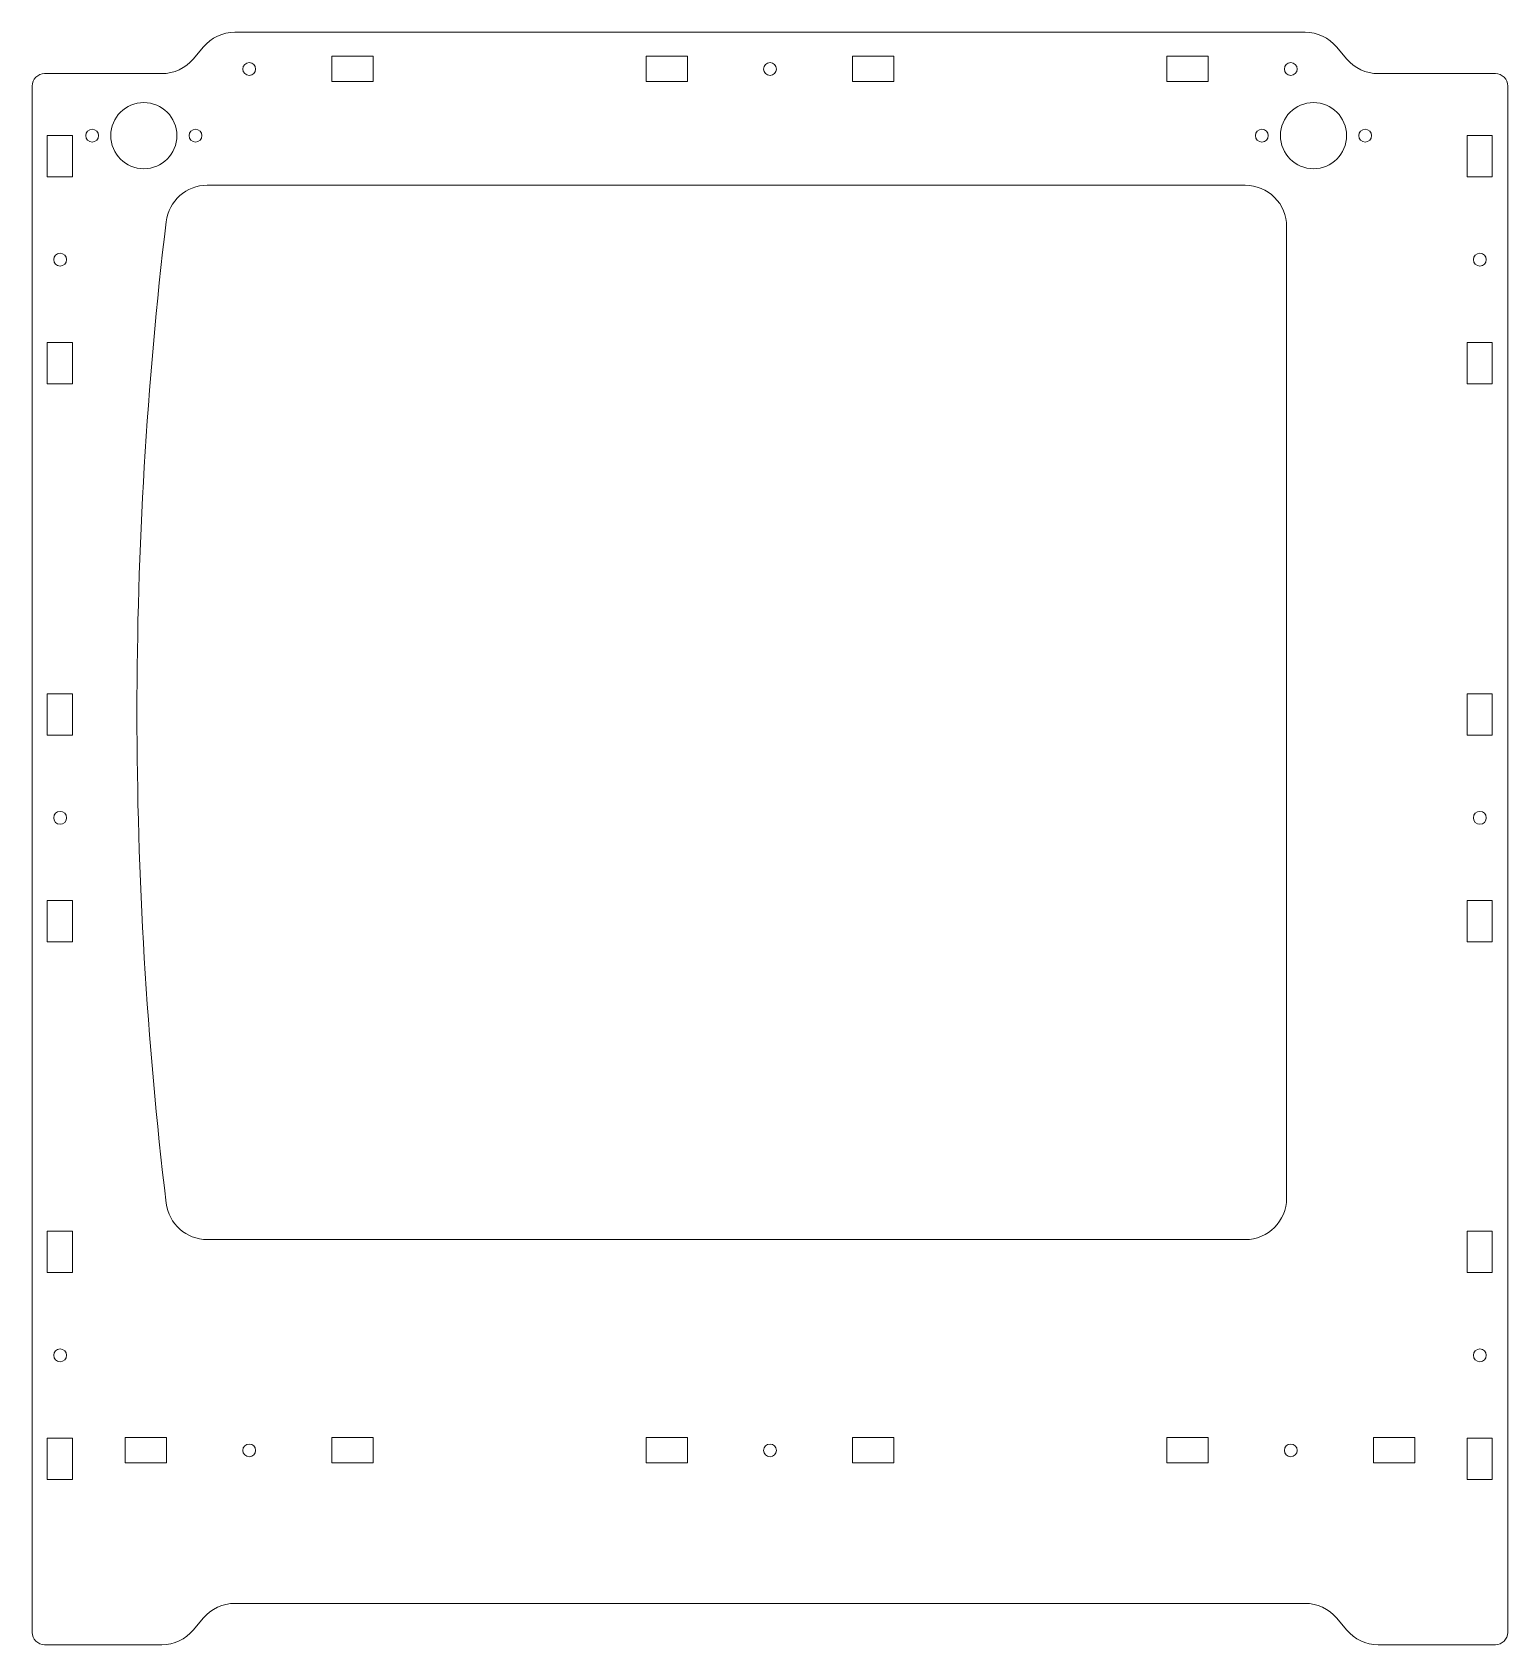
# Model space of a CAD drawing. Header units: millimetres. Extents: x -248 to 109, y -144 to 246.
import ezdxf

# ---------------------------------------------------------------- set-up
doc = ezdxf.new("R2010")
doc.units = ezdxf.units.MM
doc.header["$MEASUREMENT"] = 0

msp = doc.modelspace()

# ---------------------------------------------------------------- linework, layer by layer
at = {"lineweight": 15}
for points in [[(-199.0531, 246.3098), (-202.0091, 246.3098), (-204.8135, 245.002), (-206.7136, 242.7377)], [(-199.0531, 246.3098), (-199.0531, 246.3098), (59.8387, 246.3098), (59.8387, 246.3098)], [(67.4992, 242.7377), (65.5991, 245.002), (62.7947, 246.3098), (59.8387, 246.3098)], [(-209.1098, 239.8819), (-209.1098, 239.8819), (-206.7136, 242.7377), (-206.7136, 242.7377)], [(67.4992, 242.7377), (67.4992, 242.7377), (69.8954, 239.8819), (69.8954, 239.8819)], [(-216.7703, 236.3098), (-213.8143, 236.3098), (-211.0099, 237.6176), (-209.1098, 239.8819)], [(-175.6072, 240.5098), (-175.6072, 240.5098), (-175.6072, 234.4098), (-175.6072, 234.4098)], [(-165.6072, 240.5098), (-165.6072, 240.5098), (-175.6072, 240.5098), (-175.6072, 240.5098)], [(-165.6072, 234.4098), (-165.6072, 234.4098), (-165.6072, 240.5098), (-165.6072, 240.5098)], [(-99.6072, 240.5098), (-99.6072, 240.5098), (-99.6072, 234.4098), (-99.6072, 234.4098)], [(-89.6072, 240.5098), (-89.6072, 240.5098), (-99.6072, 240.5098), (-99.6072, 240.5098)], [(-89.6072, 234.4098), (-89.6072, 234.4098), (-89.6072, 240.5098), (-89.6072, 240.5098)], [(-49.6072, 240.5098), (-49.6072, 240.5098), (-49.6072, 234.4098), (-49.6072, 234.4098)], [(-39.6072, 240.5098), (-39.6072, 240.5098), (-49.6072, 240.5098), (-49.6072, 240.5098)], [(-39.6072, 234.4098), (-39.6072, 234.4098), (-39.6072, 240.5098), (-39.6072, 240.5098)], [(26.3928, 240.5098), (26.3928, 240.5098), (26.3928, 234.4098), (26.3928, 234.4098)], [(36.3928, 240.5098), (36.3928, 240.5098), (26.3928, 240.5098), (26.3928, 240.5098)], [(36.3928, 234.4098), (36.3928, 234.4098), (36.3928, 240.5098), (36.3928, 240.5098)], [(69.8954, 239.8819), (71.7955, 237.6176), (74.5999, 236.3098), (77.5559, 236.3098)], [(-245.1072, 236.3098), (-245.1072, 236.3098), (-216.7703, 236.3098), (-216.7703, 236.3098)], [(-175.6072, 234.4098), (-175.6072, 234.4098), (-165.6072, 234.4098), (-165.6072, 234.4098)], [(-99.6072, 234.4098), (-99.6072, 234.4098), (-89.6072, 234.4098), (-89.6072, 234.4098)], [(-49.6072, 234.4098), (-49.6072, 234.4098), (-39.6072, 234.4098), (-39.6072, 234.4098)], [(26.3928, 234.4098), (26.3928, 234.4098), (36.3928, 234.4098), (36.3928, 234.4098)], [(77.5559, 236.3098), (77.5559, 236.3098), (105.8928, 236.3098), (105.8928, 236.3098)], [(-248.1072, -140.6902), (-248.1072, -140.6902), (-248.1072, 233.3098), (-248.1072, 233.3098)], [(108.8928, 233.3098), (108.8928, 233.3098), (108.8928, -140.6902), (108.8928, -140.6902)], [(-244.4572, 221.3098), (-244.4572, 221.3098), (-244.4572, 211.3098), (-244.4572, 211.3098)], [(-238.3572, 221.3098), (-238.3572, 221.3098), (-244.4572, 221.3098), (-244.4572, 221.3098)], [(-238.3572, 211.3098), (-238.3572, 211.3098), (-238.3572, 221.3098), (-238.3572, 221.3098)], [(99.0428, 221.3098), (99.0428, 221.3098), (99.0428, 211.3098), (99.0428, 211.3098)], [(105.1428, 221.3098), (105.1428, 221.3098), (99.0428, 221.3098), (99.0428, 221.3098)], [(105.1428, 211.3098), (105.1428, 211.3098), (105.1428, 221.3098), (105.1428, 221.3098)], [(-244.4572, 211.3098), (-244.4572, 211.3098), (-238.3572, 211.3098), (-238.3572, 211.3098)], [(99.0428, 211.3098), (99.0428, 211.3098), (105.1428, 211.3098), (105.1428, 211.3098)], [(-205.771, 209.3098), (-210.8348, 209.3098), (-215.0994, 205.5246), (-215.7004, 200.4967)], [(45.3928, 209.3098), (45.3928, 209.3098), (-205.771, 209.3098), (-205.771, 209.3098)], [(-215.7004, 200.4967), (-225.1247, 121.6527), (-225.1247, 41.9669), (-215.7004, -36.8771)], [(55.3928, -35.6902), (55.3928, -35.6902), (55.3928, 199.3098), (55.3928, 199.3098)], [(-238.3572, 171.3098), (-238.3572, 171.3098), (-244.4572, 171.3098), (-244.4572, 171.3098)], [(-244.4572, 171.3098), (-244.4572, 171.3098), (-244.4572, 161.3098), (-244.4572, 161.3098)], [(-238.3572, 161.3098), (-238.3572, 161.3098), (-238.3572, 171.3098), (-238.3572, 171.3098)], [(105.1428, 171.3098), (105.1428, 171.3098), (99.0428, 171.3098), (99.0428, 171.3098)], [(99.0428, 171.3098), (99.0428, 171.3098), (99.0428, 161.3098), (99.0428, 161.3098)], [(105.1428, 161.3098), (105.1428, 161.3098), (105.1428, 171.3098), (105.1428, 171.3098)], [(-244.4572, 161.3098), (-244.4572, 161.3098), (-238.3572, 161.3098), (-238.3572, 161.3098)], [(99.0428, 161.3098), (99.0428, 161.3098), (105.1428, 161.3098), (105.1428, 161.3098)], [(-244.4572, 86.3098), (-244.4572, 86.3098), (-244.4572, 76.3098), (-244.4572, 76.3098)], [(-238.3572, 86.3098), (-238.3572, 86.3098), (-244.4572, 86.3098), (-244.4572, 86.3098)], [(-238.3572, 76.3098), (-238.3572, 76.3098), (-238.3572, 86.3098), (-238.3572, 86.3098)], [(99.0428, 86.3098), (99.0428, 86.3098), (99.0428, 76.3098), (99.0428, 76.3098)], [(105.1428, 86.3098), (105.1428, 86.3098), (99.0428, 86.3098), (99.0428, 86.3098)], [(105.1428, 76.3098), (105.1428, 76.3098), (105.1428, 86.3098), (105.1428, 86.3098)], [(-244.4572, 76.3098), (-244.4572, 76.3098), (-238.3572, 76.3098), (-238.3572, 76.3098)], [(99.0428, 76.3098), (99.0428, 76.3098), (105.1428, 76.3098), (105.1428, 76.3098)], [(-238.3572, 36.3098), (-238.3572, 36.3098), (-244.4572, 36.3098), (-244.4572, 36.3098)], [(-244.4572, 36.3098), (-244.4572, 36.3098), (-244.4572, 26.3098), (-244.4572, 26.3098)], [(-238.3572, 26.3098), (-238.3572, 26.3098), (-238.3572, 36.3098), (-238.3572, 36.3098)], [(105.1428, 36.3098), (105.1428, 36.3098), (99.0428, 36.3098), (99.0428, 36.3098)], [(99.0428, 36.3098), (99.0428, 36.3098), (99.0428, 26.3098), (99.0428, 26.3098)], [(105.1428, 26.3098), (105.1428, 26.3098), (105.1428, 36.3098), (105.1428, 36.3098)], [(-244.4572, 26.3098), (-244.4572, 26.3098), (-238.3572, 26.3098), (-238.3572, 26.3098)], [(99.0428, 26.3098), (99.0428, 26.3098), (105.1428, 26.3098), (105.1428, 26.3098)], [(-215.7004, -36.8771), (-215.0994, -41.905), (-210.8348, -45.6902), (-205.771, -45.6902)], [(45.3928, -45.6902), (50.9156, -45.6902), (55.3928, -41.2131), (55.3928, -35.6903)], [(-244.4572, -43.6902), (-244.4572, -43.6902), (-244.4572, -53.6902), (-244.4572, -53.6902)], [(-238.3572, -43.6902), (-238.3572, -43.6902), (-244.4572, -43.6902), (-244.4572, -43.6902)], [(-238.3572, -53.6902), (-238.3572, -53.6902), (-238.3572, -43.6902), (-238.3572, -43.6902)], [(-205.771, -45.6902), (-205.771, -45.6902), (45.3928, -45.6902), (45.3928, -45.6902)], [(99.0428, -43.6902), (99.0428, -43.6902), (99.0428, -53.6902), (99.0428, -53.6902)], [(105.1428, -43.6902), (105.1428, -43.6902), (99.0428, -43.6902), (99.0428, -43.6902)], [(105.1428, -53.6902), (105.1428, -53.6902), (105.1428, -43.6902), (105.1428, -43.6902)], [(-244.4572, -53.6902), (-244.4572, -53.6902), (-238.3572, -53.6902), (-238.3572, -53.6902)], [(99.0428, -53.6902), (99.0428, -53.6902), (105.1428, -53.6902), (105.1428, -53.6902)], [(-225.6072, -93.5902), (-225.6072, -93.5902), (-225.6072, -99.6902), (-225.6072, -99.6902)], [(-215.6072, -93.5902), (-215.6072, -93.5902), (-225.6072, -93.5902), (-225.6072, -93.5902)], [(-215.6072, -99.6902), (-215.6072, -99.6902), (-215.6072, -93.5902), (-215.6072, -93.5902)], [(-175.6072, -93.5902), (-175.6072, -93.5902), (-175.6072, -99.6902), (-175.6072, -99.6902)], [(-165.6072, -93.5902), (-165.6072, -93.5902), (-175.6072, -93.5902), (-175.6072, -93.5902)], [(-165.6072, -99.6902), (-165.6072, -99.6902), (-165.6072, -93.5902), (-165.6072, -93.5902)], [(-99.6072, -93.5902), (-99.6072, -93.5902), (-99.6072, -99.6902), (-99.6072, -99.6902)], [(-89.6072, -93.5902), (-89.6072, -93.5902), (-99.6072, -93.5902), (-99.6072, -93.5902)], [(-89.6072, -99.6902), (-89.6072, -99.6902), (-89.6072, -93.5902), (-89.6072, -93.5902)], [(-49.6072, -93.5902), (-49.6072, -93.5902), (-49.6072, -99.6902), (-49.6072, -99.6902)], [(-39.6072, -93.5902), (-39.6072, -93.5902), (-49.6072, -93.5902), (-49.6072, -93.5902)], [(-39.6072, -99.6902), (-39.6072, -99.6902), (-39.6072, -93.5902), (-39.6072, -93.5902)], [(26.3928, -93.5902), (26.3928, -93.5902), (26.3928, -99.6902), (26.3928, -99.6902)], [(36.3928, -93.5902), (36.3928, -93.5902), (26.3928, -93.5902), (26.3928, -93.5902)], [(36.3928, -99.6902), (36.3928, -99.6902), (36.3928, -93.5902), (36.3928, -93.5902)], [(76.3928, -93.5902), (76.3928, -93.5902), (76.3928, -99.6902), (76.3928, -99.6902)], [(86.3928, -93.5902), (86.3928, -93.5902), (76.3928, -93.5902), (76.3928, -93.5902)], [(86.3928, -99.6902), (86.3928, -99.6902), (86.3928, -93.5902), (86.3928, -93.5902)], [(-238.3572, -93.6902), (-238.3572, -93.6902), (-244.4572, -93.6902), (-244.4572, -93.6902)], [(-244.4572, -93.6902), (-244.4572, -93.6902), (-244.4572, -103.6902), (-244.4572, -103.6902)], [(-238.3572, -103.6902), (-238.3572, -103.6902), (-238.3572, -93.6902), (-238.3572, -93.6902)], [(105.1428, -93.6902), (105.1428, -93.6902), (99.0428, -93.6902), (99.0428, -93.6902)], [(99.0428, -93.6902), (99.0428, -93.6902), (99.0428, -103.6902), (99.0428, -103.6902)], [(105.1428, -103.6902), (105.1428, -103.6902), (105.1428, -93.6902), (105.1428, -93.6902)], [(-225.6072, -99.6902), (-225.6072, -99.6902), (-215.6072, -99.6902), (-215.6072, -99.6902)], [(-175.6072, -99.6902), (-175.6072, -99.6902), (-165.6072, -99.6902), (-165.6072, -99.6902)], [(-99.6072, -99.6902), (-99.6072, -99.6902), (-89.6072, -99.6902), (-89.6072, -99.6902)], [(-49.6072, -99.6902), (-49.6072, -99.6902), (-39.6072, -99.6902), (-39.6072, -99.6902)], [(26.3928, -99.6902), (26.3928, -99.6902), (36.3928, -99.6902), (36.3928, -99.6902)], [(76.3928, -99.6902), (76.3928, -99.6902), (86.3928, -99.6902), (86.3928, -99.6902)], [(-244.4572, -103.6902), (-244.4572, -103.6902), (-238.3572, -103.6902), (-238.3572, -103.6902)], [(99.0428, -103.6902), (99.0428, -103.6902), (105.1428, -103.6902), (105.1428, -103.6902)], [(-199.0531, -133.6902), (-202.0091, -133.6902), (-204.8135, -134.998), (-206.7136, -137.2623)], [(59.8387, -133.6902), (59.8387, -133.6902), (-199.0531, -133.6902), (-199.0531, -133.6902)], [(67.4992, -137.2623), (65.5991, -134.998), (62.7947, -133.6902), (59.8387, -133.6902)], [(-216.7703, -143.6902), (-213.8143, -143.6902), (-211.0099, -142.3824), (-209.1098, -140.1181)], [(-206.7136, -137.2623), (-206.7136, -137.2623), (-209.1098, -140.1181), (-209.1098, -140.1181)], [(69.8954, -140.1181), (69.8954, -140.1181), (67.4992, -137.2623), (67.4992, -137.2623)], [(69.8954, -140.1181), (71.7955, -142.3824), (74.5999, -143.6902), (77.5559, -143.6902)], [(-216.7703, -143.6902), (-216.7703, -143.6902), (-245.1072, -143.6902), (-245.1072, -143.6902)], [(105.8928, -143.6902), (105.8928, -143.6902), (77.5559, -143.6902), (77.5559, -143.6902)], [(105.8928, -143.6902), (107.5496, -143.6902), (108.8928, -142.3471), (108.8928, -140.6902)]]:
    msp.add_open_spline(points, degree=3, dxfattribs=at)
for points, knots in [([(-194.0572, 237.4098), (-194.0572, 238.2658), (-194.7512, 238.9598), (-195.6072, 238.9598), (-195.6072, 238.9598), (-196.4632, 238.9598), (-197.1572, 238.2658), (-197.1572, 237.4098), (-197.1572, 237.4098), (-197.1572, 236.5538), (-196.4632, 235.8598), (-195.6072, 235.8598), (-195.6072, 235.8598), (-194.7512, 235.8598), (-194.0572, 236.5538), (-194.0572, 237.4098)], [0, 0, 0, 0, 0.2, 0.2, 0.2, 0.2, 0.4, 0.4, 0.4, 0.4, 0.6, 0.6, 0.6, 0.6, 1, 1, 1, 1]), ([(-68.0572, 237.4098), (-68.0572, 238.2658), (-68.7512, 238.9598), (-69.6072, 238.9598), (-69.6072, 238.9598), (-70.4632, 238.9598), (-71.1572, 238.2658), (-71.1572, 237.4098), (-71.1572, 237.4098), (-71.1572, 236.5538), (-70.4632, 235.8598), (-69.6072, 235.8598), (-69.6072, 235.8598), (-68.7512, 235.8598), (-68.0572, 236.5538), (-68.0572, 237.4098)], [0, 0, 0, 0, 0.2, 0.2, 0.2, 0.2, 0.4, 0.4, 0.4, 0.4, 0.6, 0.6, 0.6, 0.6, 1, 1, 1, 1]), ([(57.9428, 237.4098), (57.9428, 238.2658), (57.2488, 238.9598), (56.3928, 238.9598), (56.3928, 238.9598), (55.5368, 238.9598), (54.8428, 238.2658), (54.8428, 237.4098), (54.8428, 237.4098), (54.8428, 236.5538), (55.5368, 235.8598), (56.3928, 235.8598), (56.3928, 235.8598), (57.2488, 235.8598), (57.9428, 236.5538), (57.9428, 237.4098)], [0, 0, 0, 0, 0.2, 0.2, 0.2, 0.2, 0.4, 0.4, 0.4, 0.4, 0.6, 0.6, 0.6, 0.6, 1, 1, 1, 1]), ([(-245.1072, 236.3098), (-245.9028, 236.3098), (-246.6659, 235.9937), (-247.2285, 235.4311), (-247.2285, 235.4311), (-247.7911, 234.8685), (-248.1072, 234.1054), (-248.1072, 233.3098)], [0, 0, 0, 0, 0.33333333, 0.33333333, 0.33333333, 0.33333333, 1, 1, 1, 1]), ([(108.8928, 233.3098), (108.8928, 234.1054), (108.5767, 234.8685), (108.0141, 235.4311), (108.0141, 235.4311), (107.4515, 235.9937), (106.6884, 236.3098), (105.8928, 236.3098)], [0, 0, 0, 0, 0.33333333, 0.33333333, 0.33333333, 0.33333333, 1, 1, 1, 1]), ([(-213.1072, 221.3098), (-213.1072, 225.7281), (-216.6889, 229.3098), (-221.1072, 229.3098), (-221.1072, 229.3098), (-225.5255, 229.3098), (-229.1072, 225.7281), (-229.1072, 221.3098), (-229.1072, 221.3098), (-229.1072, 216.8915), (-225.5255, 213.3098), (-221.1072, 213.3098), (-221.1072, 213.3098), (-216.689, 213.3098), (-213.1072, 216.8915), (-213.1072, 221.3098)], [0, 0, 0, 0, 0.2, 0.2, 0.2, 0.2, 0.4, 0.4, 0.4, 0.4, 0.6, 0.6, 0.6, 0.6, 1, 1, 1, 1]), ([(69.8928, 221.3098), (69.8928, 225.7281), (66.3111, 229.3098), (61.8928, 229.3098), (61.8928, 229.3098), (57.4745, 229.3098), (53.8928, 225.7281), (53.8928, 221.3098), (53.8928, 221.3098), (53.8928, 216.8915), (57.4745, 213.3098), (61.8928, 213.3098), (61.8928, 213.3098), (66.311, 213.3098), (69.8928, 216.8915), (69.8928, 221.3098)], [0, 0, 0, 0, 0.2, 0.2, 0.2, 0.2, 0.4, 0.4, 0.4, 0.4, 0.6, 0.6, 0.6, 0.6, 1, 1, 1, 1]), ([(-232.0572, 221.3098), (-232.0572, 222.1658), (-232.7512, 222.8598), (-233.6072, 222.8598), (-233.6072, 222.8598), (-234.4632, 222.8598), (-235.1572, 222.1658), (-235.1572, 221.3098), (-235.1572, 221.3098), (-235.1572, 220.4538), (-234.4632, 219.7598), (-233.6072, 219.7598), (-233.6072, 219.7598), (-232.7512, 219.7598), (-232.0572, 220.4538), (-232.0572, 221.3098)], [0, 0, 0, 0, 0.2, 0.2, 0.2, 0.2, 0.4, 0.4, 0.4, 0.4, 0.6, 0.6, 0.6, 0.6, 1, 1, 1, 1]), ([(-207.0572, 221.3098), (-207.0572, 222.1658), (-207.7512, 222.8598), (-208.6072, 222.8598), (-208.6072, 222.8598), (-209.4632, 222.8598), (-210.1572, 222.1658), (-210.1572, 221.3098), (-210.1572, 221.3098), (-210.1572, 220.4538), (-209.4632, 219.7598), (-208.6072, 219.7598), (-208.6072, 219.7598), (-207.7512, 219.7598), (-207.0572, 220.4538), (-207.0572, 221.3098)], [0, 0, 0, 0, 0.2, 0.2, 0.2, 0.2, 0.4, 0.4, 0.4, 0.4, 0.6, 0.6, 0.6, 0.6, 1, 1, 1, 1]), ([(50.9428, 221.3098), (50.9428, 222.1658), (50.2488, 222.8598), (49.3928, 222.8598), (49.3928, 222.8598), (48.5368, 222.8598), (47.8428, 222.1658), (47.8428, 221.3098), (47.8428, 221.3098), (47.8428, 220.4538), (48.5368, 219.7598), (49.3928, 219.7598), (49.3928, 219.7598), (50.2488, 219.7598), (50.9428, 220.4538), (50.9428, 221.3098)], [0, 0, 0, 0, 0.2, 0.2, 0.2, 0.2, 0.4, 0.4, 0.4, 0.4, 0.6, 0.6, 0.6, 0.6, 1, 1, 1, 1]), ([(75.9428, 221.3098), (75.9428, 222.1658), (75.2488, 222.8598), (74.3928, 222.8598), (74.3928, 222.8598), (73.5368, 222.8598), (72.8428, 222.1658), (72.8428, 221.3098), (72.8428, 221.3098), (72.8428, 220.4538), (73.5368, 219.7598), (74.3928, 219.7598), (74.3928, 219.7598), (75.2488, 219.7598), (75.9428, 220.4538), (75.9428, 221.3098)], [0, 0, 0, 0, 0.2, 0.2, 0.2, 0.2, 0.4, 0.4, 0.4, 0.4, 0.6, 0.6, 0.6, 0.6, 1, 1, 1, 1]), ([(55.3928, 199.3098), (55.3928, 201.962), (54.3392, 204.5055), (52.4639, 206.3809), (52.4639, 206.3809), (50.5885, 208.2562), (48.045, 209.3098), (45.3928, 209.3098)], [0, 0, 0, 0, 0.33333333, 0.33333333, 0.33333333, 0.33333333, 1, 1, 1, 1]), ([(-239.8072, 191.3098), (-239.8072, 192.1658), (-240.5012, 192.8598), (-241.3572, 192.8598), (-241.3572, 192.8598), (-242.2132, 192.8598), (-242.9072, 192.1658), (-242.9072, 191.3098), (-242.9072, 191.3098), (-242.9072, 190.4538), (-242.2132, 189.7598), (-241.3572, 189.7598), (-241.3572, 189.7598), (-240.5012, 189.7598), (-239.8072, 190.4538), (-239.8072, 191.3098)], [0, 0, 0, 0, 0.2, 0.2, 0.2, 0.2, 0.4, 0.4, 0.4, 0.4, 0.6, 0.6, 0.6, 0.6, 1, 1, 1, 1]), ([(103.6928, 191.3098), (103.6928, 192.1658), (102.9988, 192.8598), (102.1428, 192.8598), (102.1428, 192.8598), (101.2868, 192.8598), (100.5928, 192.1658), (100.5928, 191.3098), (100.5928, 191.3098), (100.5928, 190.4538), (101.2868, 189.7598), (102.1428, 189.7598), (102.1428, 189.7598), (102.9988, 189.7598), (103.6928, 190.4538), (103.6928, 191.3098)], [0, 0, 0, 0, 0.2, 0.2, 0.2, 0.2, 0.4, 0.4, 0.4, 0.4, 0.6, 0.6, 0.6, 0.6, 1, 1, 1, 1]), ([(-239.8072, 56.3098), (-239.8072, 57.1658), (-240.5012, 57.8598), (-241.3572, 57.8598), (-241.3572, 57.8598), (-242.2132, 57.8598), (-242.9072, 57.1658), (-242.9072, 56.3098), (-242.9072, 56.3098), (-242.9072, 55.4538), (-242.2132, 54.7598), (-241.3572, 54.7598), (-241.3572, 54.7598), (-240.5012, 54.7598), (-239.8072, 55.4538), (-239.8072, 56.3098)], [0, 0, 0, 0, 0.2, 0.2, 0.2, 0.2, 0.4, 0.4, 0.4, 0.4, 0.6, 0.6, 0.6, 0.6, 1, 1, 1, 1]), ([(103.6928, 56.3098), (103.6928, 57.1658), (102.9988, 57.8598), (102.1428, 57.8598), (102.1428, 57.8598), (101.2868, 57.8598), (100.5928, 57.1658), (100.5928, 56.3098), (100.5928, 56.3098), (100.5928, 55.4538), (101.2868, 54.7598), (102.1428, 54.7598), (102.1428, 54.7598), (102.9988, 54.7598), (103.6928, 55.4538), (103.6928, 56.3098)], [0, 0, 0, 0, 0.2, 0.2, 0.2, 0.2, 0.4, 0.4, 0.4, 0.4, 0.6, 0.6, 0.6, 0.6, 1, 1, 1, 1]), ([(-239.8072, -73.6902), (-239.8072, -72.8342), (-240.5012, -72.1402), (-241.3572, -72.1402), (-241.3572, -72.1402), (-242.2132, -72.1402), (-242.9072, -72.8342), (-242.9072, -73.6902), (-242.9072, -73.6902), (-242.9072, -74.5462), (-242.2132, -75.2402), (-241.3572, -75.2402), (-241.3572, -75.2402), (-240.5012, -75.2402), (-239.8072, -74.5462), (-239.8072, -73.6902)], [0, 0, 0, 0, 0.2, 0.2, 0.2, 0.2, 0.4, 0.4, 0.4, 0.4, 0.6, 0.6, 0.6, 0.6, 1, 1, 1, 1]), ([(103.6928, -73.6902), (103.6928, -72.8342), (102.9988, -72.1402), (102.1428, -72.1402), (102.1428, -72.1402), (101.2868, -72.1402), (100.5928, -72.8342), (100.5928, -73.6902), (100.5928, -73.6902), (100.5928, -74.5462), (101.2868, -75.2402), (102.1428, -75.2402), (102.1428, -75.2402), (102.9988, -75.2402), (103.6928, -74.5462), (103.6928, -73.6902)], [0, 0, 0, 0, 0.2, 0.2, 0.2, 0.2, 0.4, 0.4, 0.4, 0.4, 0.6, 0.6, 0.6, 0.6, 1, 1, 1, 1]), ([(-194.0572, -96.6902), (-194.0572, -95.8342), (-194.7512, -95.1402), (-195.6072, -95.1402), (-195.6072, -95.1402), (-196.4632, -95.1402), (-197.1572, -95.8342), (-197.1572, -96.6902), (-197.1572, -96.6902), (-197.1572, -97.5462), (-196.4632, -98.2402), (-195.6072, -98.2402), (-195.6072, -98.2402), (-194.7512, -98.2402), (-194.0572, -97.5462), (-194.0572, -96.6902)], [0, 0, 0, 0, 0.2, 0.2, 0.2, 0.2, 0.4, 0.4, 0.4, 0.4, 0.6, 0.6, 0.6, 0.6, 1, 1, 1, 1]), ([(-68.0572, -96.6902), (-68.0572, -95.8342), (-68.7512, -95.1402), (-69.6072, -95.1402), (-69.6072, -95.1402), (-70.4632, -95.1402), (-71.1572, -95.8342), (-71.1572, -96.6902), (-71.1572, -96.6902), (-71.1572, -97.5462), (-70.4632, -98.2402), (-69.6072, -98.2402), (-69.6072, -98.2402), (-68.7512, -98.2402), (-68.0572, -97.5462), (-68.0572, -96.6902)], [0, 0, 0, 0, 0.2, 0.2, 0.2, 0.2, 0.4, 0.4, 0.4, 0.4, 0.6, 0.6, 0.6, 0.6, 1, 1, 1, 1]), ([(57.9428, -96.6902), (57.9428, -95.8342), (57.2488, -95.1402), (56.3928, -95.1402), (56.3928, -95.1402), (55.5368, -95.1402), (54.8428, -95.8342), (54.8428, -96.6902), (54.8428, -96.6902), (54.8428, -97.5462), (55.5368, -98.2402), (56.3928, -98.2402), (56.3928, -98.2402), (57.2488, -98.2402), (57.9428, -97.5462), (57.9428, -96.6902)], [0, 0, 0, 0, 0.2, 0.2, 0.2, 0.2, 0.4, 0.4, 0.4, 0.4, 0.6, 0.6, 0.6, 0.6, 1, 1, 1, 1]), ([(-248.1072, -140.6902), (-248.1072, -141.4858), (-247.7911, -142.2489), (-247.2285, -142.8115), (-247.2285, -142.8115), (-246.6659, -143.3741), (-245.9028, -143.6902), (-245.1072, -143.6902)], [0, 0, 0, 0, 0.33333333, 0.33333333, 0.33333333, 0.33333333, 1, 1, 1, 1])]:
    msp.add_open_spline(points, degree=3, knots=knots, dxfattribs=at)

doc.saveas('drawing.dxf')
